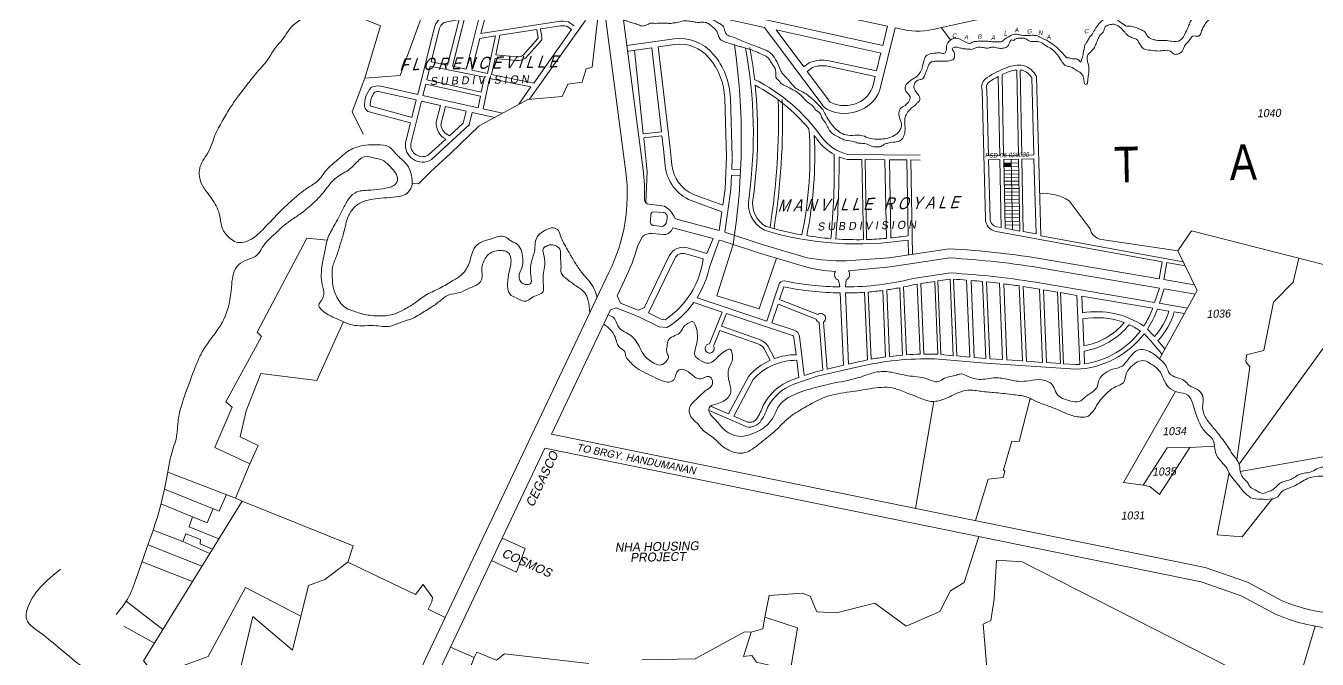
# Model space of a CAD drawing. Header units: metres. Extents: x -460 to 31334, y -1777 to 24987.
# Drawn here: x 71.103 to 73.101, y -758.257 to -757.278 of the extents above; entities that cross this region are included whole.
import ezdxf
from ezdxf.enums import TextEntityAlignment as Align

# ---------------------------------------------------------------- set-up
doc = ezdxf.new("R2010")
doc.units = ezdxf.units.M
doc.header["$MEASUREMENT"] = 0
doc.layers.add('VICINITY_MAP', color=7, linetype='Continuous', lineweight=13)
doc.styles.add('LOT_NO', font='ARIALN.TTF', dxfattribs={"width": 1.5})
doc.styles.add('PX-0', font='leroy')

msp = doc.modelspace()

# ---------------------------------------------------------------- hatches: boundary and pattern name
at = {"layer": 'VICINITY_MAP', "lineweight": 0}
msp.add_hatch(color=250, dxfattribs=at).paths.add_polyline_path([(72.62747, -757.49535), (72.62716, -757.48971), (72.616, -757.49009), (72.61631, -757.49573)])

# ---------------------------------------------------------------- linework, layer by layer
at = {"layer": 'VICINITY_MAP', "color": 250, "lineweight": 0}
for p, q in [((71.81412, -757.26087), (71.80687, -757.28958)), ((72.42861, -757.30834), (72.17304, -757.25221)), ((71.7731, -757.26809), (71.75526, -757.33877)), ((71.78134, -757.26664), (71.76274, -757.34032)), ((71.8048, -757.26251), (71.78404, -757.34475)), ((72.24571, -757.28027), (72.17084, -757.26383)), ((72.51917, -757.28053), (72.5334, -757.29963)), ((71.80495, -757.29719), (71.7925, -757.34651)), ((71.81695, -757.35159), (71.82929, -757.29345)), ((71.82976, -757.32261), (71.83618, -757.29239)), ((72.42608, -757.31988), (72.26362, -757.2842)), ((72.07101, -757.3118), (72.08613, -757.44184)), ((72.08127, -757.31037), (72.09949, -757.467)), ((71.72825, -757.34003), (71.81214, -757.35746)), ((71.72988, -757.33349), (71.75526, -757.33877)), ((71.76274, -757.34032), (71.78404, -757.34475)), ((71.82333, -757.35291), (71.82857, -757.32824)), ((71.7925, -757.34651), (71.81695, -757.35159)), ((71.8074, -757.38029), (71.81214, -757.35746)), ((71.81013, -757.40647), (71.81998, -757.35909)), ((71.81998, -757.35909), (71.88425, -757.37244)), ((71.82333, -757.35291), (71.88849, -757.36645)), ((72.6072, -757.35627), (72.60955, -757.47855)), ((72.61318, -757.35421), (72.61557, -757.47843)), ((72.63584, -757.3462), (72.63837, -757.47799)), ((72.64106, -757.3461), (72.6436, -757.47789)), ((72.66237, -757.47753), (72.65903, -757.35796)), ((72.67314, -757.60275), (72.66625, -757.35604)), ((72.58218, -757.37745), (72.58733, -757.57581)), ((72.58943, -757.37622), (72.59209, -757.47888)), ((71.80232, -757.40474), (71.80608, -757.38663)), ((72.05799, -757.44511), (72.08613, -757.44184)), ((72.05871, -757.45132), (72.08686, -757.44805)), ((72.08686, -757.44805), (72.0892, -757.4682)), ((72.59209, -757.47888), (72.60955, -757.47855)), ((72.61557, -757.47843), (72.63837, -757.47799)), ((72.6436, -757.47789), (72.66242, -757.47753)), ((72.19477, -757.49959), (72.20868, -757.50021)), ((72.39856, -757.60855), (72.3964, -757.4846)), ((72.40352, -757.60846), (72.40137, -757.48465)), ((72.43414, -757.60664), (72.43202, -757.48495)), ((72.44085, -757.60599), (72.43874, -757.48502)), ((72.46762, -757.60249), (72.46558, -757.48528)), ((72.47452, -757.63131), (72.47197, -757.48535)), ((72.59224, -757.4849), (72.60967, -757.48456)), ((72.59224, -757.4849), (72.5946, -757.57583)), ((72.60967, -757.48456), (72.6117, -757.5899)), ((72.61568, -757.48445), (72.63849, -757.48401)), ((72.61568, -757.48445), (72.61774, -757.591)), ((72.61579, -757.4901), (72.6386, -757.48966)), ((72.6159, -757.49575), (72.63871, -757.49531)), ((72.62709, -757.48423), (72.62918, -757.59309)), ((72.63849, -757.48401), (72.64063, -757.59518)), ((72.64372, -757.48391), (72.66254, -757.48355)), ((72.64372, -757.48391), (72.64588, -757.59613)), ((72.66578, -757.59976), (72.66254, -757.48355)), ((72.19432, -757.50877), (72.20827, -757.50939)), ((72.61601, -757.50139), (72.63882, -757.50095)), ((72.61612, -757.50704), (72.63892, -757.5066)), ((72.61623, -757.51269), (72.63903, -757.51225)), ((72.61634, -757.51834), (72.63914, -757.5179)), ((72.61645, -757.52399), (72.63925, -757.52355)), ((72.61656, -757.52963), (72.63936, -757.5292)), ((72.61666, -757.53528), (72.63947, -757.53484)), ((72.61677, -757.54093), (72.63958, -757.54049)), ((72.61688, -757.54658), (72.63969, -757.54614)), ((72.61699, -757.55223), (72.6398, -757.55179)), ((72.6171, -757.55788), (72.6399, -757.55744)), ((72.61721, -757.56352), (72.64001, -757.56308)), ((72.61732, -757.56917), (72.64012, -757.56873)), ((72.61743, -757.57482), (72.64023, -757.57438)), ((72.61753, -757.58047), (72.64034, -757.58003)), ((72.60393, -757.59588), (72.86088, -757.64272)), ((72.60516, -757.58871), (72.6117, -757.5899)), ((72.61764, -757.58612), (72.64045, -757.58568)), ((72.61774, -757.591), (72.64063, -757.59518)), ((72.64588, -757.59613), (72.66578, -757.59976)), ((72.16029, -757.65131), (72.17522, -757.60923)), ((72.46814, -757.63227), (72.46774, -757.60911)), ((72.67314, -757.60275), (72.89328, -757.64288)), ((72.06605, -757.72153), (72.10675, -757.63788)), ((72.12378, -757.63036), (72.15063, -757.63813)), ((72.86088, -757.64272), (72.8564, -757.66913)), ((72.86786, -757.6439), (72.86339, -757.67031)), ((72.86785, -757.64399), (72.89636, -757.64919)), ((72.2677, -757.67853), (72.24905, -757.73444)), ((72.27543, -757.68166), (72.2689, -757.70122)), ((72.00726, -757.71698), (71.91594, -757.90944)), ((72.00726, -757.71698), (72.01588, -757.71413)), ((72.01588, -757.71413), (72.04995, -757.72756)), ((72.16026, -757.76976), (72.1799, -757.7206)), ((72.2666, -757.70812), (72.25694, -757.73707)), ((72.2666, -757.70812), (72.32553, -757.73136)), ((72.2689, -757.70122), (72.32788, -757.72448)), ((72.17923, -757.74246), (72.18702, -757.72297)), ((72.33008, -757.73681), (72.33599, -757.81032)), ((72.33693, -757.73597), (72.34278, -757.80875)), ((72.16687, -757.7734), (72.17665, -757.74891)), ((72.47916, -758.02426), (72.5075, -757.85884)), ((71.37494, -758.11379), (71.29173, -758.08039)), ((71.28238, -758.10684), (71.36045, -758.13721)), ((71.31451, -758.21149), (71.25796, -758.16749)), ((71.30152, -758.23249), (71.25447, -758.20645)), ((71.75974, -758.23864), (71.79656, -758.2547))]:
    msp.add_line(p, q, dxfattribs=at)
for points in [[(71.98267, -756.73338), (71.97039, -756.76383, 0.1783667), (71.95887, -756.96526), (72.01863, -757.20131), (72.05761, -757.50072, -0.038555), (72.06, -757.54631, -0.038555)], [(71.99411, -757.22096), (71.75282, -757.26345, 0.3184326), (71.73437, -757.2821), (71.70892, -757.38401)], [(71.99515, -757.22899), (72.03097, -757.50419, -0.1490778), (72.0049, -757.65929), (71.68097, -758.342), (71.55718, -758.59779)], [(72.44761, -757.28093), (72.46013, -757.2836, 0.1217718), (72.51285, -757.28192), (72.76449, -757.22649)], [(71.7731, -757.26809), (71.75423, -757.27142, 0.3239756), (71.74231, -757.28371), (71.72988, -757.33349)], [(71.80687, -757.28958), (71.9263, -757.27119, -0.0874634), (71.94238, -757.27154), (71.95123, -757.2778)], [(71.8991, -757.2827), (71.9274, -757.27834, -0.0779501), (71.93952, -757.27837), (71.94705, -757.2837)], [(72.44761, -757.28093), (72.42531, -757.37278, -0.22389), (72.39482, -757.40786, -0.216462), (72.34299, -757.4073, -0.1517791), (72.33419, -757.39875), (72.24571, -757.28027)], [(71.82857, -757.32824), (71.86156, -757.33144, 0.1742607), (71.87589, -757.32781), (71.89882, -757.30191, 0.2727958), (71.90116, -757.29595), (71.8991, -757.2827)], [(71.82976, -757.32261), (71.86211, -757.32575, 0.1635372), (71.87212, -757.32343), (71.89507, -757.29751, 0.3943474), (71.89551, -757.29685), (71.89344, -757.28357)], [(72.03256, -757.30829), (72.10558, -757.29816, -0.2572098), (72.16634, -757.32142, -0.1680169), (72.1927, -757.38964), (72.19571, -757.48051)], [(72.08127, -757.31037), (72.10678, -757.30683, -0.2572098), (72.15965, -757.32708, -0.167989), (72.18394, -757.38994), (72.18696, -757.48081)], [(72.46774, -757.60911, -0.1118852), (72.24534, -757.59408, -0.3368372), (72.22164, -757.54302, 0.0790087), (72.21642, -757.31235)], [(72.23018, -757.36063, 0.0168664), (72.22288, -757.31117)], [(72.41908, -757.34762), (72.34557, -757.33197, 0.1495332), (72.31544, -757.33461), (72.30634, -757.34141)], [(72.41703, -757.35604), (72.34377, -757.34045, 0.1431792), (72.31969, -757.34225), (72.31152, -757.34835)], [(72.48663, -757.47777), (72.37418, -757.47666, -0.1702832), (72.33426, -757.45056, 0.1236533), (72.23018, -757.36063, 108.222003)], [(72.41703, -757.35604), (72.41371, -757.36972, -0.2226371), (72.38998, -757.39689, -0.215305), (72.34827, -757.39653, -0.166924), (72.34443, -757.39241), (72.31152, -757.34835)], [(71.70892, -757.38401), (71.65209, -757.3714, 0.1723173), (71.63705, -757.37326, 0.2009322), (71.62672, -757.40308, 0.1100517), (71.63159, -757.41012), (71.69791, -757.42808)], [(71.7068, -757.3925), (71.65019, -757.37994, 0.1431789), (71.64242, -757.38046, 0.1739582), (71.6354, -757.40097, 0.0371122), (71.63628, -757.40232), (71.7002, -757.41964)], [(72.30353, -757.60111, -0.02875), (72.24786, -757.58799, -0.334256), (72.2281, -757.54418, 0.0590238), (72.23116, -757.36982)], [(72.3144, -757.43728, 0.0984794), (72.23116, -757.36982)], [(71.78863, -757.43113), (71.73012, -757.48482, -0.6334116), (71.69031, -757.45853, -0.6091871)], [(71.75233, -757.45311), (71.72516, -757.47804, -0.5948268), (71.69816, -757.46049)], [(72.35337, -757.47681, -0.1056722), (72.32803, -757.45513, 0.008525), (72.32253, -757.44755)], [(72.0892, -757.4682), (72.09189, -757.49418, 0.2735996), (72.13186, -757.54814), (72.17955, -757.56558)], [(72.0995, -757.46713), (72.1022, -757.49311, 0.2724347), (72.13566, -757.5385), (72.18102, -757.55509)], [(72.3964, -757.4846), (72.37323, -757.48437, -0.0408156), (72.36085, -757.48038)], [(72.85658, -757.79271), (72.91501, -757.68731), (72.88506, -757.62608), (72.76704, -757.60834, -0.3109339), (72.74948, -757.59191), (72.71723, -757.54838, 0.1480176), (72.6713, -757.53693, 6.072496)], [(72.10762, -757.57653), (72.10512, -757.57172, 0.1456408), (72.09061, -757.55667), (72.06713, -757.55391, -0.3649982), (72.06, -757.54631, -0.9516279)], [(72.07412, -757.56541), (72.08901, -757.56647, -0.4430094), (72.09485, -757.57391), (72.09445, -757.57919, -0.2887553), (72.08766, -757.58832), (72.07412, -757.58689, -0.4708403), (72.06895, -757.5791), (72.06978, -757.56966, -0.3693857), (72.07412, -757.56541, -0.5660337)], [(72.10397, -757.5902), (72.10153, -757.59423, -0.2736383), (72.08939, -757.60077), (72.07159, -757.59918, 0.1995155), (72.05682, -757.60384), (72.04947, -757.61762)], [(72.8564, -757.66913), (72.68029, -757.63927, 0.0284481), (72.53147, -757.62267), (72.4385, -757.63676), (72.37188, -757.64156, -0.0483001), (72.31133, -757.63648), (72.24216, -757.6162), (72.18396, -757.59692)], [(72.01744, -757.69552), (72.02279, -757.70669), (72.05004, -757.71743), (72.05921, -757.714), (72.09825, -757.63374, -0.3659971), (72.12643, -757.62129), (72.15623, -757.62992), (72.16608, -757.60679)], [(72.04947, -757.61762, -0.0483328), (72.02906, -757.67103), (72.01744, -757.69552)], [(72.35548, -757.65758, -0.0690103), (72.3073, -757.65004), (72.23795, -757.62971), (72.1799, -757.61048), (72.17522, -757.60923)], [(72.34835, -757.60691, -0.0189493), (72.31092, -757.60235)], [(72.39856, -757.60855, -0.0215095), (72.35577, -757.60747)], [(72.43414, -757.60664, -0.0154099), (72.40352, -757.60843, -0.0154099)], [(72.46753, -757.6025, -0.0135184), (72.44085, -757.60599, -0.0135184)], [(72.06605, -757.72153), (72.08586, -757.73175), (72.09179, -757.73241, 0.2207552), (72.15063, -757.63813)], [(72.8566, -757.68351), (72.67793, -757.65322, 0.0281699), (72.53215, -757.63688), (72.44021, -757.65081), (72.37548, -757.6568)], [(72.14123, -757.69846, 0.0892002), (72.16029, -757.65131)], [(72.36235, -757.68169), (72.36002, -757.67118, -0.4765207), (72.35548, -757.65758)], [(72.37068, -757.68172), (72.37067, -757.68132), (72.37208, -757.67065, 0.4725928), (72.37548, -757.6568)], [(72.84928, -757.70571), (72.67406, -757.676, 0.0277057), (72.53324, -757.66009), (72.47549, -757.66884)], [(72.55831, -757.67111, 0.0039741), (72.53817, -757.66971)], [(72.5831, -757.67328, 0.0035435), (72.56517, -757.67167)], [(72.60906, -757.67607, 0.0039159), (72.58928, -757.6739)], [(72.63985, -757.68009, 0.004793), (72.61571, -757.67688)], [(72.67087, -757.68491, 0.004951), (72.64602, -757.68099)], [(72.04995, -757.72756), (72.08242, -757.74315), (72.09458, -757.74448, 0.0995375), (72.13614, -757.706, 0.0995375)], [(72.83251, -757.74225, 0.0584832), (72.84632, -757.71466)], [(72.83815, -757.74689, 0.0600725), (72.85319, -757.71704), (72.85357, -757.71589)], [(72.18702, -757.72297), (72.28878, -757.75693, -0.2767042), (72.29114, -757.75968), (72.29445, -757.78653)], [(72.25694, -757.73707), (72.29156, -757.74862, -0.2825455), (72.29982, -757.75847), (72.30718, -757.81829)], [(72.73966, -757.7728, 0.1771924), (72.80206, -757.73695, 0.1771924)], [(72.73999, -757.78083, 0.1852875), (72.80975, -757.74015, 0.1852875)], [(72.17665, -757.74891), (72.23528, -757.76972, -0.159462), (72.24527, -757.77743), (72.25445, -757.7951)], [(72.17923, -757.74246), (72.23761, -757.76318, -0.1636145), (72.25126, -757.7739), (72.26091, -757.79248)], [(72.5093, -757.79285), (72.58755, -757.79963), (72.72725, -757.80912, 0.224147), (72.833, -757.75413, 0.224147)], [(72.74083, -757.80059, 0.1963449), (72.82711, -757.74987, 0.1963449)], [(72.15969, -757.873), (72.21444, -757.89673, 0.3400546), (72.23877, -757.89061, 0.0728499), (72.25044, -757.86807, -0.1853868), (72.2908, -757.83218), (72.32681, -757.81992), (72.39029, -757.80522, -0.0620283), (72.5093, -757.79285)], [(72.18992, -757.87817), (72.22071, -757.82009, -0.1083941), (72.25445, -757.7951, -0.1083941)], [(72.19786, -757.88161), (72.22786, -757.82503, -0.2166612), (72.29551, -757.79517, -0.2135664)], [(72.26091, -757.79248, -0.0875832), (72.29445, -757.78653)], [(72.3757, -757.80112), (72.38865, -757.79813, -0.0083472), (72.40469, -757.79469, -0.0083472)], [(72.41038, -757.79361, -0.011656), (72.433, -757.78998, -0.011656)], [(72.4392, -757.78918, -0.0102896), (72.45932, -757.78711, -0.0102896)], [(72.46527, -757.78666, -0.0107154), (72.4863, -757.78564, -0.0107154)], [(72.49228, -757.78552, -0.0087367), (72.50945, -757.78557)], [(72.70813, -757.80054), (72.72735, -757.80185, 0.0112806), (72.73331, -757.80146)], [(72.19786, -757.88161), (72.21733, -757.89005, 0.3368794), (72.23296, -757.88621, 0.0738681), (72.24372, -757.86522, -0.1874943), (72.28834, -757.82532), (72.29879, -757.82176)], [(73.6671, -758.2563), (73.32892, -758.18667, 0.0919044), (73.18362, -758.1838, -0.1436383), (73.04635, -758.167), (72.99268, -758.13825), (72.92729, -758.11562), (71.91594, -757.90944)], [(73.12386, -758.20955, -0.0845167), (73.03624, -758.1879), (72.98336, -758.15957), (72.92115, -758.13804), (71.9057, -757.93102)]]:
    msp.add_lwpolyline(points, format="xyb", dxfattribs=at)
for points in [[(71.62715, -757.35895), (71.68196, -757.35473), (71.72261, -757.24315), (71.74674, -757.24685), (71.75053, -757.24058), (71.75616, -757.24273), (71.75905, -757.23603), (71.8494, -757.22965), (71.98915, -757.19427)], [(71.99316, -757.21366), (71.9787, -757.34202), (71.96985, -757.34428), (71.96347, -757.36479), (71.94104, -757.36785), (71.93254, -757.38735), (71.8793, -757.39155), (71.8043, -757.43275)], [(71.54067, -757.23228), (71.65156, -757.27802), (71.62715, -757.35895), (71.60768, -757.41109), (71.62457, -757.44523)], [(71.88209, -757.39133), (71.96785, -757.27013), (71.97186, -757.26117), (71.97329, -757.23284)], [(72.21459, -757.23116), (72.43588, -757.27842)], [(72.43596, -757.2781), (72.42861, -757.30834)], [(71.80495, -757.29719), (71.82929, -757.29345)], [(71.83618, -757.29239), (71.89344, -757.28357)], [(71.88849, -757.36645), (71.94705, -757.2837)], [(72.30634, -757.34141), (72.26362, -757.2842)], [(72.03371, -757.31714), (72.03497, -757.31679), (72.07101, -757.3118)], [(72.04433, -757.3155), (72.05799, -757.44511)], [(72.42583, -757.31982), (72.41908, -757.34762)], [(71.72825, -757.34003), (71.72287, -757.36154)], [(71.72131, -757.36782), (71.71682, -757.38576)], [(71.80608, -757.38663), (71.72131, -757.36782)], [(71.8074, -757.38029), (71.72287, -757.36154)], [(71.86528, -757.39924), (71.88425, -757.37244)], [(71.7147, -757.39426), (71.69816, -757.46049)], [(71.7068, -757.3925), (71.70003, -757.41959)], [(71.74423, -757.40081), (71.7147, -757.39426)], [(71.80232, -757.40474), (71.71682, -757.38576)], [(71.74423, -757.40081), (71.7377, -757.42694)], [(71.75193, -757.40252), (71.74499, -757.43027)], [(71.78412, -757.40966), (71.75193, -757.40252)], [(71.78412, -757.40966), (71.7795, -757.42818)], [(71.79347, -757.41173), (71.78863, -757.43113)], [(71.82843, -757.41949), (71.79347, -757.41173)], [(71.84005, -757.41311), (71.81013, -757.40647)], [(71.69791, -757.42808), (71.69031, -757.45853)], [(71.8043, -757.43275), (71.76021, -757.47493), (71.7285, -757.50378), (71.71031, -757.52229), (71.70043, -757.5215)], [(71.7795, -757.42818), (71.7582, -757.44773)], [(72.05864, -757.45133), (72.06408, -757.50298), (72.06218, -757.55141)], [(72.18696, -757.48081), (72.18452, -757.53018), (72.18102, -757.55509)], [(72.19568, -757.48124), (72.19477, -757.49959)], [(72.43202, -757.48495), (72.40137, -757.48465)], [(72.46558, -757.48528), (72.43874, -757.48502)], [(72.48656, -757.48549), (72.47197, -757.48535)], [(72.19432, -757.50877), (72.19322, -757.53101), (72.18396, -757.59692)], [(72.17546, -757.59465), (72.10762, -757.57653)], [(72.17955, -757.56558), (72.17546, -757.59465)], [(72.16608, -757.60679), (72.10397, -757.5902)], [(72.88506, -757.62608), (72.90644, -757.5949), (73.1368, -757.65392), (73.57567, -757.78343), (73.59825, -757.80927), (73.85813, -757.86461), (73.9404, -757.86128), (74.00076, -757.86601), (74.1279, -757.81428), (74.33898, -757.84315)], [(71.56891, -757.60959), (71.53744, -757.60647), (71.46045, -757.75146), (71.46707, -757.75852), (71.41182, -757.85947), (71.42169, -757.86754), (71.39524, -757.93027), (71.44897, -757.9553), (71.42726, -758.00841)], [(72.19691, -757.61612), (72.17187, -757.69538), (72.23726, -757.7155), (72.26397, -757.63734)], [(73.0722, -757.63737), (73.06385, -757.67446), (73.03298, -757.70517), (73.01804, -757.78002), (72.99148, -757.7867), (72.99033, -757.79767), (72.99664, -757.80507), (72.97637, -757.94927)], [(72.48175, -757.67732), (72.4777, -757.67793)], [(72.4863, -757.78564), (72.48175, -757.67732)], [(72.5089, -757.6732), (72.48769, -757.67642)], [(72.49228, -757.78552), (72.48769, -757.67642)], [(72.51364, -757.78593), (72.5089, -757.6732)], [(72.53267, -757.6696), (72.51386, -757.67245)], [(72.51865, -757.78636), (72.51386, -757.67245)], [(72.53765, -757.78801), (72.53267, -757.6696)], [(72.54316, -757.78849), (72.53817, -757.66971)], [(72.56332, -757.79023), (72.55831, -757.67111)], [(72.57018, -757.79083), (72.56517, -757.67167)], [(72.58811, -757.79238), (72.5831, -757.67328)], [(72.59428, -757.7928), (72.58928, -757.6739)], [(72.61403, -757.79414), (72.60906, -757.67607)], [(72.62066, -757.79459), (72.61571, -757.67688)], [(72.64473, -757.79623), (72.63985, -757.68009)], [(72.91061, -757.67832), (72.86339, -757.67031)], [(72.14123, -757.69846), (72.24905, -757.73444)], [(72.36787, -757.80294), (72.36278, -757.69105)], [(72.37571, -757.80131), (72.37108, -757.69107)], [(72.40469, -757.79469), (72.40028, -757.68966)], [(72.41038, -757.79361), (72.406, -757.68954)], [(72.433, -757.78998), (72.42867, -757.68711)], [(72.4392, -757.78918), (72.43487, -757.68625)], [(72.45932, -757.78711), (72.45493, -757.68288)], [(72.46527, -757.78666), (72.46085, -757.68171)], [(72.65088, -757.79665), (72.64602, -757.68099)], [(72.67564, -757.79833), (72.67087, -757.68491)], [(72.68204, -757.79876), (72.6773, -757.686)], [(72.6987, -757.68963), (72.6773, -757.686)], [(72.70335, -757.80021), (72.6987, -757.68963)], [(72.70813, -757.80054), (72.7035, -757.69045)], [(72.72883, -757.69474), (72.7035, -757.69045)], [(72.73331, -757.80146), (72.72883, -757.69474)], [(72.73751, -757.72181), (72.73643, -757.69603)], [(72.84632, -757.71466), (72.73643, -757.69603)], [(72.84928, -757.70571), (72.8566, -757.68351)], [(72.85652, -757.70694), (72.86384, -757.68474)], [(72.91192, -757.69289), (72.86384, -757.68474)], [(72.13614, -757.706), (72.1799, -757.7206)], [(72.87146, -757.71892), (72.85357, -757.71589)], [(72.90004, -757.71431), (72.85642, -757.70692)], [(72.89525, -757.72296), (72.87967, -757.72031)], [(72.9798, -757.95588), (73.12569, -757.7553), (73.17167, -757.76122), (73.20001, -757.77502), (73.21903, -757.7678), (73.25529, -757.76708), (73.25907, -757.75059), (73.28984, -757.74929), (73.29885, -757.70174)], [(71.44897, -757.9553), (71.46198, -757.9267), (71.43415, -757.91329), (71.44376, -757.87357), (71.46599, -757.81561), (71.55292, -757.82646), (71.59393, -757.73538)], [(72.73966, -757.7728), (72.73791, -757.73121)], [(72.29551, -757.79517), (72.29879, -757.82176)], [(72.50945, -757.78557), (72.51364, -757.78593)], [(72.51865, -757.78636), (72.53765, -757.78801)], [(72.54316, -757.78849), (72.56332, -757.79023)], [(72.57018, -757.79083), (72.58811, -757.79238)], [(72.59428, -757.7928), (72.61403, -757.79414)], [(72.62066, -757.79459), (72.64473, -757.79623)], [(72.65088, -757.79665), (72.67564, -757.79833)], [(72.68204, -757.79876), (72.70335, -757.80021)], [(72.74083, -757.80059), (72.73999, -757.78083)], [(72.30726, -757.81888), (72.32481, -757.81291), (72.33599, -757.81032)], [(72.34278, -757.80875), (72.36787, -757.80294)], [(73.31867, -757.8567), (73.31893, -757.83356), (73.18714, -757.82561), (73.151, -757.93738), (72.98183, -757.96708)], [(72.65672, -757.85404), (72.63941, -757.92078), (72.62832, -757.92042), (72.6152, -757.9644), (72.61758, -757.96669), (72.61486, -757.97665), (72.59157, -757.97886), (72.57205, -758.0432)], [(72.88144, -757.84337), (72.80122, -757.98424), (72.83172, -757.98831), (72.84159, -757.99045), (72.85681, -758.00277), (72.90356, -757.92982)], [(72.16216, -757.86614), (72.18992, -757.87817)], [(71.9057, -757.93102), (71.74477, -758.2702)], [(72.94184, -757.92777), (72.90356, -757.92982), (72.86847, -757.93052), (72.83172, -757.98831)], [(71.32218, -757.96835), (71.42726, -758.00841), (71.43723, -758.01307), (71.60918, -758.08215), (71.60093, -758.10732), (71.70535, -758.15733), (71.71756, -758.14209), (71.73171, -758.16181), (71.73102, -758.16891), (71.72499, -758.18028), (71.75169, -758.19295)], [(72.96434, -757.96884), (72.94603, -758.06505), (72.98493, -758.06802), (73.03103, -758.00962)], [(71.41302, -758.00298), (71.40163, -758.02835), (71.31709, -757.99453)], [(71.60093, -758.10732), (71.5653, -758.13444), (71.54004, -758.14369), (71.51532, -758.24369), (71.454, -758.19137), (71.43151, -758.28491), (71.37281, -758.36456), (71.28461, -758.25984), (71.43723, -758.01307)], [(71.39239, -758.02465), (71.38304, -758.04661), (71.31172, -758.01737)], [(71.36069, -758.03745), (71.35508, -758.05279), (71.40135, -758.07108)], [(71.38722, -758.09392), (71.3457, -758.07543), (71.29951, -758.05808)], [(71.39146, -758.08707), (71.3721, -758.07911), (71.37267, -758.07243), (71.35038, -758.06375), (71.3457, -758.07543)], [(71.83961, -758.07032), (71.87519, -758.0861), (71.86157, -758.12299), (71.82325, -758.1048)], [(72.05552, -758.25858), (72.13832, -758.25669), (72.21466, -758.21542), (72.22484, -758.21582), (72.24298, -758.21038), (72.24621, -758.19268), (72.25302, -758.15907), (72.30409, -758.15536), (72.31614, -758.15991), (72.3265, -758.18421), (72.3569, -758.18599), (72.41642, -758.17075), (72.46468, -758.20625), (72.51677, -758.18396), (72.53347, -758.15165), (72.55445, -758.13898), (72.57712, -758.0679)], [(73.07304, -758.28966), (72.9636, -758.26941), (72.64447, -758.10673), (72.60434, -758.10433), (72.60072, -758.16448), (72.59577, -758.19743), (72.58386, -758.20327), (72.59014, -758.27685), (72.59651, -758.31518), (72.60541, -758.31901), (72.60202, -758.38897)], [(71.52831, -758.19115), (71.44243, -758.14634), (71.38495, -758.25349), (71.33533, -758.27112), (71.29207, -758.26869)], [(72.22484, -758.21582), (72.21294, -758.25352), (72.22573, -758.25152), (72.23333, -758.26205), (72.28567, -758.2746), (72.29641, -758.20874), (72.24621, -758.19268)], [(73.09759, -758.20631), (73.07304, -758.28966), (73.06667, -758.3909)], [(71.78442, -758.28572), (71.79656, -758.2547), (71.8005, -758.24666), (71.83069, -758.25884), (71.84329, -758.24918), (71.97393, -758.26417)]]:
    msp.add_lwpolyline(points, dxfattribs=at)
msp.add_lwpolyline([(72.6725, -757.68519), (72.6725, -757.68519)], close=True, dxfattribs=at)
for centre, radius, start, end in [((71.18228, -757.45447), 1.02742, 350.9482, 8.23988), ((72.63929, -757.39203), 0.05323, 82.56827, 110.32272), ((72.63699, -757.37061), 0.03269, 26.46612, 73.67647), ((72.59864, -757.37277), 0.01711, 119.28872, 195.87741), ((72.6779, -757.49033), 0.15883, 111.06704, 123.48471), ((72.6779, -757.49033), 0.15156, 117.80695, 123.59818), ((72.6779, -757.49033), 0.15156, 111.08535, 115.28682), ((72.63929, -757.39203), 0.04596, 94.31193, 110.26529), ((72.63929, -757.39203), 0.04596, 83.29241, 87.79116), ((72.63699, -757.37061), 0.02541, 29.86656, 72.43368), ((72.59864, -757.37277), 0.00983, 117.93137, 200.50554), ((71.20866, -757.42373), 1.05853, 350.97398, 1.70801), ((71.20866, -757.42373), 1.06488, 350.97398, 1.70801), ((71.76501, -757.42885), 0.02738, 176.00106, 242.40982), ((71.76501, -757.42885), 0.02007, 184.06781, 250.16306), ((71.70992, -757.47944), 0.60594, 348.41705, 3.9897), ((71.70992, -757.47944), 0.61343, 348.44201, 2.9799), ((71.14762, -757.49549), 1.20589, 354.6989, 0.88787), ((71.14762, -757.49549), 1.21333, 354.6989, 0.71375), ((72.60714, -757.57632), 0.01982, 178.51501, 260.66869), ((72.60714, -757.57632), 0.01255, 177.75195, 260.92402), ((72.11971, -757.64418), 0.01441, 73.58701, 154.05599), ((72.2761, -757.68102), 0.00876, 89.1251, 163.45462), ((72.36826, -757.22917), 0.45256, 258.26654, 269.25204), ((72.36826, -757.22917), 0.45256, 270.30669, 283.70573), ((72.36826, -757.22917), 0.46191, 281.5636, 283.70573), ((72.36826, -757.22917), 0.46191, 258.40651, 269.32007), ((72.36826, -757.22917), 0.46191, 270.34926, 273.97629), ((72.36826, -757.22917), 0.46191, 274.68683, 277.51497), ((72.36826, -757.22917), 0.46191, 278.29136, 280.81498), ((72.7596, -757.85008), 0.13016, 55.93663, 99.77), ((72.77187, -757.6885), 0.10413, 317.73721, 343.01191), ((72.77187, -757.6885), 0.1124, 317.25462, 343.55622), ((72.33272, -757.72998), 0.00733, 190.85175, 248.81138), ((72.33272, -757.72998), 0.00733, 305.06377, 131.3762), ((72.7596, -757.85008), 0.12083, 69.42948, 100.34204), ((72.7596, -757.85008), 0.12083, 56.03307, 65.47965), ((72.52913, -758.04402), 0.41997, 37.93203, 43.65165), ((72.52913, -758.04402), 0.42869, 41.75565, 43.87634), ((72.16065, -757.77687), 0.00712, 93.19709, 29.15374), ((72.52913, -758.04402), 0.42869, 38.42748, 40.64427)]:
    msp.add_arc(centre, radius, start, end, dxfattribs=at)
for points in [[(71.88652, -756.12439), (71.87858, -756.11493), (71.86936, -756.10552), (71.85679, -756.09843), (71.84712, -756.09523), (71.83917, -756.09313), (71.82664, -756.0883), (71.81472, -756.08572), (71.80566, -756.08477), (71.7943, -756.08161), (71.78625, -756.07443), (71.77012, -756.05894), (71.76138, -756.04557), (71.76565, -756.03306), (71.76606, -756.02515), (71.76593, -756.01894), (71.76242, -756.0128), (71.76231, -756.00716), (71.7527, -756.00679), (71.74646, -756.00578), (71.73965, -756.00422), (71.7311, -756.00044), (71.71863, -755.99843), (71.70677, -755.99867), (71.7023, -756.00102), (71.68934, -756.00297), (71.68091, -756.00483), (71.67193, -756.00783), (71.66357, -756.01364), (71.65705, -756.02676), (71.65673, -756.03919), (71.65991, -756.05662), (71.66351, -756.06728), (71.66651, -756.07625), (71.66858, -756.09484), (71.66998, -756.10836), (71.67142, -756.12414), (71.67512, -756.13987), (71.67647, -756.15057), (71.67673, -756.16355), (71.67762, -756.17991), (71.67799, -756.19853), (71.68216, -756.20917), (71.69186, -756.21406), (71.70154, -756.21782), (71.71187, -756.22608), (71.7202, -756.25644), (71.71846, -756.28864), (71.71655, -756.3125), (71.71331, -756.32924), (71.71112, -756.33882), (71.71016, -756.35075), (71.71786, -756.37799), (71.72517, -756.38618), (71.73838, -756.39069), (71.7538, -756.38681), (71.76204, -756.38188), (71.77641, -756.38516), (71.78483, -756.38857), (71.80089, -756.41684), (71.80742, -756.4453), (71.80646, -756.45723), (71.81158, -756.47499), (71.81664, -756.48919), (71.81945, -756.51057), (71.82342, -756.53075), (71.82028, -756.55225), (71.81703, -756.56899), (71.81129, -756.57983), (71.8105, -756.60009), (71.80792, -756.66279), (71.79995, -756.68201), (71.78151, -756.71335), (71.77459, -756.7254), (71.76172, -756.73757), (71.75112, -756.74373), (71.73498, -756.77145), (71.73045, -756.78346), (71.72371, -756.80384), (71.7196, -756.83728), (71.71183, -756.86602), (71.70373, -756.87809), (71.69438, -756.88781), (71.68385, -756.89755), (71.67332, -756.90729), (71.66523, -756.92055), (71.66185, -756.93015), (71.6573, -756.94096), (71.65291, -756.96011), (71.64593, -756.96859), (71.64004, -756.97228), (71.6246, -756.97497), (71.6225, -756.98931), (71.61578, -757.01088), (71.60799, -757.04406), (71.59655, -757.06811), (71.58961, -757.07897), (71.58511, -757.09216), (71.57946, -757.10776), (71.57374, -757.11979), (71.56461, -757.14022), (71.56017, -757.15698), (71.55352, -757.18213), (71.55016, -757.19292), (71.54687, -757.20728), (71.54024, -757.23362), (71.53464, -757.2516), (71.5313, -757.26358), (71.51607, -757.27698), (71.49982, -757.29875), (71.48933, -757.31087), (71.47777, -757.32897), (71.46264, -757.34714), (71.44402, -757.37014), (71.43008, -757.38829), (71.41849, -757.4052), (71.39547, -757.44616)], [(72.67259, -757.29603), (72.68488, -757.30184), (72.69489, -757.30869), (72.70016, -757.31328), (72.70352, -757.31698), (72.70784, -757.32112), (72.71121, -757.32528), (72.7136, -757.32711), (72.7169, -757.32752), (72.72116, -757.32884), (72.7268, -757.3287), (72.73298, -757.3319), (72.73491, -757.33421), (72.73624, -757.33042), (72.73757, -757.32617), (72.73928, -757.31767), (72.74057, -757.31154), (72.74187, -757.30634), (72.74462, -757.30253), (72.7478, -757.29683), (72.75147, -757.29205), (72.75648, -757.28397), (72.75875, -757.28016), (72.76499, -757.27252), (72.77373, -757.26623), (72.78006, -757.26376), (72.78572, -757.26362), (72.79143, -757.26823), (72.7943, -757.27052), (72.7967, -757.27283), (72.80194, -757.27601), (72.80432, -757.27784), (72.80668, -757.27827), (72.80809, -757.27824), (72.81647, -757.2793), (72.82321, -757.2817), (72.8289, -757.28393), (72.8351, -757.28851), (72.83803, -757.29362), (72.84185, -757.29683), (72.84565, -757.29864), (72.85132, -757.29993), (72.86168, -757.30067), (72.86638, -757.30057), (72.87534, -757.3018), (72.88895, -757.30012), (72.89717, -757.28821), (72.90169, -757.27872), (72.90437, -757.27162), (72.90619, -757.26876), (72.91132, -757.26631), (72.91641, -757.26245), (72.92146, -757.25624), (72.92283, -757.25433), (72.92705, -757.25331), (72.93123, -757.25088), (72.93544, -757.24985), (72.9401, -757.24741), (72.94445, -757.24153), (72.95187, -757.23622), (72.96075, -757.23369), (72.97059, -757.23161), (72.97569, -757.22822), (72.98082, -757.22577), (72.99443, -757.22456), (73.00101, -757.22443), (73.00571, -757.22433), (73.01372, -757.22511), (73.02219, -757.22542), (73.02737, -757.22531), (73.03302, -757.22567), (73.03993, -757.22765), (73.04905, -757.2277), (73.05519, -757.22946), (73.06133, -757.23074), (73.06703, -757.23345), (73.06896, -757.23576), (73.07182, -757.23758), (73.07896, -757.24214), (73.08319, -757.24206), (73.09355, -757.24279), (73.09692, -757.24648), (73.09932, -757.24925), (73.10594, -757.251), (73.10973, -757.25234), (73.11491, -757.2527), (73.11966, -757.25496), (73.1304, -757.25098), (73.13511, -757.25136), (73.13798, -757.25412), (73.13848, -757.25552), (73.1418, -757.25687), (73.15071, -757.25528), (73.15629, -757.25235), (73.16229, -757.24659), (73.16553, -757.24418), (73.17637, -757.24537), (73.1802, -757.24858), (73.18443, -757.2485), (73.19324, -757.24221), (73.19787, -757.23836), (73.20155, -757.23453), (73.20472, -757.22836), (73.20884, -757.22263), (73.21304, -757.22114), (73.21768, -757.21776), (73.22377, -757.2167), (73.22849, -757.21754), (73.23224, -757.217), (73.23597, -757.21552), (73.24631, -757.21473), (73.25625, -757.2184), (73.2652, -757.21916), (73.27271, -757.21807), (73.27927, -757.217), (73.28348, -757.21598), (73.28816, -757.21494), (73.29803, -757.21475), (73.30462, -757.21462), (73.31076, -757.2159), (73.31784, -757.21764), (73.32586, -757.21889), (73.33152, -757.21972), (73.33716, -757.21961), (73.37202, -757.22973), (73.39703, -757.23393), (73.40884, -757.23651), (73.42304, -757.24093), (73.43157, -757.24452), (73.4401, -757.24764), (73.45193, -757.25116), (73.4676, -757.25884), (73.47426, -757.26246), (73.48327, -757.26651), (73.48946, -757.27015), (73.49897, -757.2756), (73.50097, -757.28167), (73.50393, -757.28866), (73.50591, -757.29332), (73.50691, -757.29659), (73.50988, -757.30358), (73.51519, -757.31052), (73.51676, -757.31848), (73.51551, -757.32649), (73.51794, -757.33067), (73.51989, -757.33392), (73.51928, -757.34305), (73.52179, -757.35052), (73.52475, -757.35751), (73.52907, -757.36212), (73.53289, -757.36486), (73.53954, -757.36849), (73.55661, -757.37495)], [(73.53216, -757.37557), (73.52263, -757.3693), (73.51688, -757.36377), (73.51206, -757.35823), (73.51189, -757.34931), (73.51126, -757.34133), (73.50833, -757.33622), (73.5057, -757.32217), (73.50082, -757.31334), (73.49735, -757.30448), (73.49444, -757.29984), (73.49292, -757.29423), (73.4909, -757.28722), (73.48609, -757.28215), (73.48036, -757.27757), (73.46947, -757.27402), (73.46192, -757.27276), (73.45431, -757.26869), (73.44156, -757.26565), (73.42964, -757.25743), (73.41923, -757.25435), (73.41119, -757.25216), (73.40505, -757.25087), (73.39699, -757.24774), (73.39038, -757.24646), (73.38661, -757.24607), (73.38185, -757.24287), (73.37948, -757.24198), (73.37522, -757.24066), (73.36482, -757.23804), (73.3425, -757.23502), (73.33019, -757.23103), (73.32167, -757.22791), (73.31269, -757.22574), (73.30047, -757.22645), (73.29483, -757.22657), (73.28778, -757.22671), (73.28167, -757.22683), (73.27557, -757.22742), (73.27088, -757.22798), (73.2662, -757.22902), (73.25914, -757.22916), (73.24409, -757.22899), (73.23892, -757.22909), (73.22391, -757.2308), (73.21742, -757.23563), (73.21511, -757.23756), (73.21236, -757.24137), (73.20967, -757.248), (73.20975, -757.25223), (73.20886, -757.2546), (73.20376, -757.25799), (73.18854, -757.2658), (73.17815, -757.26366), (73.16677, -757.25919), (73.16497, -757.26298), (73.16407, -757.26535), (73.16132, -757.2687), (73.14675, -757.26899), (73.13827, -757.26868), (73.13267, -757.27068), (73.12989, -757.27261), (73.12426, -757.27319), (73.11856, -757.27049), (73.11142, -757.2664), (73.10478, -757.26324), (73.09768, -757.26104), (73.08775, -757.25841), (73.08066, -757.25668), (73.07402, -757.25399), (73.06643, -757.25038), (73.05462, -757.2478), (73.04945, -757.2479), (73.04331, -757.24661), (73.03516, -757.24428), (73.02814, -757.24081), (73.02106, -757.23954), (73.01401, -757.23968), (73.00038, -757.23995), (72.9919, -757.23918), (72.98721, -757.23974), (72.98209, -757.24266), (72.97607, -757.24701), (72.96015, -757.25062), (72.94386, -757.2594), (72.936, -757.26567), (72.93, -757.27143), (72.92589, -757.27762), (72.92227, -757.28474), (72.91774, -757.29376), (72.90787, -757.29396), (72.90374, -757.29921), (72.89548, -757.30924), (72.89188, -757.3173), (72.88584, -757.32118), (72.88021, -757.32176), (72.87353, -757.3172), (72.85542, -757.31677), (72.84317, -757.3156), (72.83231, -757.31347), (72.8275, -757.30793), (72.82409, -757.30235), (72.82168, -757.29911), (72.81835, -757.2973), (72.81172, -757.29508), (72.80839, -757.29327), (72.80552, -757.29051), (72.80263, -757.28728), (72.79831, -757.28266), (72.78602, -757.27539), (72.77843, -757.27648), (72.77285, -757.27941), (72.76971, -757.28746), (72.7651, -757.29178), (72.76327, -757.29464), (72.76103, -757.29985), (72.75789, -757.30743), (72.75517, -757.31266), (72.74872, -757.31937), (72.74641, -757.32176), (72.74521, -757.33212), (72.74674, -757.3382), (72.74744, -757.34947), (72.74661, -757.35512), (72.7454, -757.36501), (72.7445, -757.36738), (72.74217, -757.36837), (72.74021, -757.36418), (72.73864, -757.35622), (72.73524, -757.35112), (72.72724, -757.34613), (72.72, -757.34155), (72.71433, -757.34026), (72.70911, -757.33754), (72.70378, -757.32966), (72.69701, -757.3204), (72.6903, -757.31395), (72.68126, -757.30896), (72.67554, -757.30485), (72.66796, -757.30218), (72.66514, -757.30223), (72.66091, -757.30232), (72.65761, -757.30191), (72.65429, -757.30057), (72.64811, -757.2974), (72.64669, -757.29696), (72.64199, -757.29706), (72.63823, -757.29713), (72.63309, -757.29864), (72.6303, -757.30058), (72.62799, -757.29974), (72.62389, -757.3064), (72.61881, -757.3112), (72.61226, -757.31274), (72.60519, -757.31194), (72.59764, -757.31068), (72.59577, -757.31119), (72.59014, -757.31224), (72.58401, -757.31142), (72.57977, -757.31104), (72.57413, -757.31115), (72.57087, -757.31262), (72.56714, -757.31411), (72.56055, -757.31377), (72.55443, -757.31342), (72.54876, -757.31213), (72.54498, -757.31126), (72.53933, -757.3109), (72.53747, -757.31188), (72.53608, -757.31332), (72.53756, -757.31658), (72.53902, -757.3189), (72.53954, -757.32171), (72.53962, -757.32547), (72.5392, -757.32829), (72.53689, -757.33022), (72.53316, -757.3317), (72.52894, -757.33226), (72.52471, -757.33234), (72.52047, -757.33243), (72.51671, -757.3325), (72.50218, -757.33467), (72.49944, -757.33895), (72.49766, -757.34369), (72.49587, -757.34842), (72.49363, -757.35411), (72.48998, -757.35982), (72.48484, -757.36133), (72.48065, -757.3633), (72.47701, -757.36948), (72.47761, -757.37604), (72.48197, -757.38254), (72.48439, -757.38578), (72.48548, -757.39327), (72.48179, -757.39711), (72.47904, -757.40045), (72.47301, -757.4048)], [(72.0259, -757.25716), (72.03964, -757.26205), (72.04862, -757.26422), (72.05757, -757.26499), (72.06086, -757.26492), (72.06697, -757.2648), (72.07122, -757.26565), (72.0764, -757.26602), (72.08534, -757.26584), (72.09097, -757.26526), (72.0966, -757.26468), (72.10789, -757.26492), (72.11353, -757.26481), (72.11917, -757.2647), (72.12434, -757.26459), (72.12904, -757.2645), (72.13704, -757.26434), (72.14409, -757.2642), (72.15302, -757.26402), (72.16391, -757.26756), (72.17151, -757.27164), (72.17675, -757.27483), (72.182, -757.27895), (72.18452, -757.28736), (72.18743, -757.29153), (72.1936, -757.29423), (72.21303, -757.30183), (72.23341, -757.30988), (72.24905, -757.31615), (72.25669, -757.32164), (72.26444, -757.33323), (72.27084, -757.3472), (72.27472, -757.35323), (72.28, -757.35877), (72.28337, -757.36246), (72.29273, -757.37315), (72.30986, -757.38315), (72.31942, -757.39095), (72.32421, -757.39508), (72.33574, -757.40748)], [(72.32446, -757.40777), (72.31963, -757.40128), (72.3139, -757.39716), (72.30479, -757.38842), (72.29808, -757.38197), (72.29094, -757.37742), (72.28523, -757.37424), (72.27715, -757.37017), (72.27145, -757.367), (72.26807, -757.36283), (72.26326, -757.35729), (72.2631, -757.34931), (72.25913, -757.33905), (72.25478, -757.33302), (72.24994, -757.32607), (72.24281, -757.32245), (72.2319, -757.3175), (72.21864, -757.31307), (72.21154, -757.31086), (72.20634, -757.30955), (72.19524, -757.30594), (72.18483, -757.30286), (72.17675, -757.29832), (72.1723, -757.2876), (72.16891, -757.2825), (72.16317, -757.27792), (72.15887, -757.27424), (72.15508, -757.27291), (72.14942, -757.27208), (72.14426, -757.27266), (72.13955, -757.27228), (72.13294, -757.271), (72.12352, -757.27025), (72.12023, -757.27032), (72.10993, -757.27287), (72.1043, -757.27345), (72.10102, -757.27399), (72.09302, -757.27368), (72.08879, -757.27376), (72.08267, -757.27388), (72.0775, -757.27399), (72.07232, -757.27362), (72.06903, -757.27369), (72.06624, -757.27515), (72.06064, -757.27714), (72.05642, -757.27817), (72.05075, -757.2764), (72.0427, -757.27374), (72.03845, -757.27289), (72.0337, -757.27063), (72.02804, -757.2698), (72.02756, -757.26987)], [(72.457, -757.40441), (72.46813, -757.39597), (72.47078, -757.38746), (72.46402, -757.37866), (72.46477, -757.36878), (72.46984, -757.36398), (72.47216, -757.36205), (72.48237, -757.35527), (72.49007, -757.34055), (72.49724, -757.32302), (72.51129, -757.31992), (72.5174, -757.3198), (72.52399, -757.32014), (72.52673, -757.31585), (72.52709, -757.31021), (72.53392, -757.29926), (72.5414, -757.29676), (72.55514, -757.30213), (72.55894, -757.30393), (72.56273, -757.30527), (72.56692, -757.3033), (72.57066, -757.30229), (72.57724, -757.30169), (72.58523, -757.30153), (72.59323, -757.30184), (72.59983, -757.30265), (72.605, -757.30255), (72.61298, -757.30192), (72.61808, -757.29806), (72.62272, -757.29514), (72.62877, -757.29173), (72.63769, -757.29109), (72.64383, -757.29237), (72.65183, -757.29268), (72.6617, -757.29249), (72.66783, -757.2933), (72.67259, -757.29603)], [(72.47301, -757.4048), (72.46301, -757.41922), (72.46267, -757.42886), (72.46291, -757.44116), (72.4604, -757.44977), (72.45569, -757.45522), (72.44717, -757.45753), (72.4365, -757.45935), (72.43118, -757.46106), (72.42589, -757.46437), (72.41948, -757.46504), (72.41358, -757.46462), (72.4044, -757.46106), (72.39634, -757.45961), (72.39044, -757.45919), (72.3829, -757.45667), (72.37108, -757.45477), (72.36081, -757.45015), (72.34889, -757.4429), (72.34002, -757.42809), (72.33396, -757.41912), (72.33225, -757.41434), (72.32446, -757.40777)], [(72.33574, -757.40748), (72.34917, -757.43005), (72.36335, -757.44315), (72.37468, -757.4472), (72.38859, -757.44692), (72.39718, -757.44782), (72.40904, -757.45187), (72.42352, -757.45318), (72.43474, -757.45189), (72.44114, -757.45016), (72.45119, -757.44407), (72.45741, -757.43378), (72.45444, -757.41939), (72.45324, -757.41246), (72.457, -757.40441)], [(71.39547, -757.44616), (71.38361, -757.47515), (71.37167, -757.49779), (71.37133, -757.51018), (71.37575, -757.52483), (71.38123, -757.53297), (71.39032, -757.54517), (71.40199, -757.56852), (71.40842, -757.59493), (71.41868, -757.60652), (71.42824, -757.61222), (71.45058, -757.60824), (71.47147, -757.59072), (71.4969, -757.56427), (71.51485, -757.54741), (71.53925, -757.52806), (71.55669, -757.51533), (71.56762, -757.50096), (71.585, -757.48528), (71.60592, -757.46895), (71.62821, -757.46261), (71.64648, -757.46165), (71.66425, -757.46484), (71.67629, -757.47698), (71.69133, -757.49142), (71.70001, -757.51247), (71.698, -757.5302), (71.68932, -757.53862), (71.67582, -757.54243), (71.65638, -757.544), (71.63932, -757.54611), (71.62522, -757.54933), (71.61124, -757.55846), (71.6015, -757.5728), (71.59489, -757.59652), (71.58936, -757.6149), (71.58325, -757.63389), (71.57711, -757.6517), (71.5769, -757.67057), (71.5796, -757.68762), (71.58393, -757.69755), (71.59861, -757.71465), (71.60813, -757.71859), (71.62653, -757.72412), (71.649, -757.72662), (71.6702, -757.72442), (71.68599, -757.71762), (71.70349, -757.70725), (71.72036, -757.69512), (71.74313, -757.68347), (71.76355, -757.67186), (71.77752, -757.66215), (71.78895, -757.64364), (71.79791, -757.61988), (71.80955, -757.61139), (71.82597, -757.60635), (71.8377, -757.60317), (71.8454, -757.60478), (71.8514, -757.60938), (71.86213, -757.61506), (71.8688, -757.62436), (71.87143, -757.63787), (71.86995, -757.65205), (71.86602, -757.66215), (71.86861, -757.67389), (71.87577, -757.67788), (71.88341, -757.67654), (71.88441, -757.66709), (71.88508, -757.64173), (71.89006, -757.62512), (71.89151, -757.60917), (71.89781, -757.59961), (71.90713, -757.59353), (71.91887, -757.59035), (71.92662, -757.59432), (71.93035, -757.60427), (71.93467, -757.61362), (71.94078, -757.62411), (71.94995, -757.64043), (71.95483, -757.648), (71.96453, -757.66137), (71.97359, -757.6718), (71.98212, -757.68519), (71.98661, -757.69784)], [(71.97542, -757.72141), (71.97242, -757.70189), (71.96748, -757.69079), (71.95608, -757.68158), (71.94052, -757.6701), (71.93087, -757.65968), (71.93069, -757.65084), (71.92976, -757.63376), (71.92959, -757.62492), (71.92356, -757.61855), (71.91525, -757.61636), (71.90997, -757.61765), (71.90356, -757.6219), (71.9044, -757.63427), (71.90532, -757.65076), (71.9032, -757.66259), (71.90353, -757.67909), (71.90312, -757.68853), (71.88503, -757.69833), (71.87688, -757.7038), (71.86382, -757.69993), (71.85128, -757.69251), (71.84802, -757.67666), (71.8506, -757.65833), (71.85327, -757.64413), (71.85187, -757.63295), (71.84703, -757.62716), (71.83874, -757.62555), (71.82813, -757.62635), (71.81937, -757.63065), (71.81475, -757.63546), (71.8102, -757.6444), (71.80803, -757.65387), (71.80834, -757.6692), (71.80202, -757.67758), (71.78857, -757.68374), (71.77395, -757.69052), (71.75633, -757.69441), (71.74411, -757.7029), (71.73073, -757.7126), (71.71208, -757.72418), (71.701, -757.7303), (71.684, -757.73594), (71.6676, -757.74216), (71.64045, -757.74153), (71.60739, -757.74042), (71.59014, -757.73368), (71.57049, -757.72464), (71.56152, -757.71834), (71.55606, -757.71078), (71.56173, -757.69947), (71.56323, -757.68588), (71.56131, -757.67825), (71.56126, -757.64641), (71.565, -757.62688), (71.57047, -757.60496), (71.58126, -757.58411), (71.59415, -757.55939), (71.6027, -757.54448), (71.6149, -757.5348), (71.63668, -757.53201), (71.65433, -757.52989), (71.66432, -757.52792), (71.67193, -757.52482), (71.67767, -757.51645), (71.67449, -757.50531), (71.66664, -757.49604), (71.65642, -757.48681), (71.64277, -757.48236), (71.6268, -757.48032), (71.61863, -757.4852), (71.60416, -757.49905), (71.58319, -757.51244), (71.56185, -757.53704), (71.54797, -757.55146), (71.52941, -757.56716), (71.51544, -757.57688), (71.50264, -757.58597), (71.49164, -757.59622), (71.48063, -757.60646), (71.47024, -757.61787), (71.46338, -757.62921), (71.45526, -757.63585), (71.44179, -757.64084), (71.429, -757.65053), (71.42078, -757.68194), (71.40918, -757.73148), (71.39833, -757.74938), (71.37538, -757.78227), (71.36353, -757.80903), (71.34618, -757.85655), (71.33851, -757.88618), (71.335, -757.91691), (71.33056, -757.93115), (71.3208, -757.97596), (71.3061, -758.03757), (71.2905, -758.08387), (71.27375, -758.13137), (71.25966, -758.16467), (71.24224, -758.18849)], [(71.99675, -757.73912), (72.00772, -757.74851), (72.01427, -757.75894), (72.01763, -757.76889), (72.02145, -757.77515), (72.02951, -757.78184), (72.03126, -757.79025), (72.03397, -757.79389), (72.04796, -757.80733), (72.06184, -757.81496), (72.07624, -757.82206), (72.09114, -757.8281), (72.10012, -757.82845), (72.10636, -757.82357), (72.10986, -757.81348), (72.11505, -757.80916), (72.12513, -757.81159), (72.13477, -757.81879), (72.14066, -757.82289), (72.14859, -757.82326), (72.15645, -757.82046), (72.16121, -757.8209), (72.16509, -757.82979), (72.16309, -757.83563), (72.15529, -757.84159), (72.14233, -757.85345), (72.13249, -757.86315), (72.12895, -757.87113), (72.13182, -757.88268), (72.14152, -757.89251), (72.14856, -757.90134), (72.1684, -757.91677), (72.17971, -757.92762), (72.1904, -757.93427), (72.20209, -757.93826), (72.21529, -757.93799), (72.22679, -757.93249), (72.24031, -757.9222), (72.26316, -757.90328), (72.28285, -757.88442), (72.30717, -757.86864), (72.34061, -757.85162), (72.37795, -757.84402), (72.409, -757.83918), (72.44382, -757.83796), (72.46402, -757.84494), (72.48157, -757.85145), (72.50072, -757.85845), (72.52021, -757.85648), (72.54376, -757.84599), (72.56003, -757.84144), (72.58066, -757.84314), (72.6034, -757.84533), (72.63125, -757.84836), (72.65351, -757.85266), (72.66417, -757.85772), (72.68174, -757.86476), (72.69983, -757.87178), (72.71264, -757.87743), (72.73175, -757.88285), (72.74336, -757.88262), (72.76143, -757.86221), (72.77744, -757.84396), (72.78942, -757.83581), (72.80091, -757.82977), (72.80489, -757.81756), (72.81257, -757.80527), (72.82297, -757.79768), (72.8335, -757.79589), (72.84309, -757.80044), (72.85597, -757.81074), (72.87074, -757.83682), (72.88515, -757.84445), (72.90054, -757.84889), (72.90821, -757.86245), (72.91718, -757.88865), (72.92701, -757.90534), (72.93977, -757.91915), (72.94209, -757.92965), (72.94662, -757.94486), (72.95257, -757.95213), (72.96123, -757.96251), (72.96672, -757.97348), (72.97484, -757.98334), (72.98404, -757.99476), (72.99213, -758.00304), (72.99803, -758.00767), (73.01285, -758.01001), (73.0308, -758.00966), (73.03971, -758.00631), (73.04588, -757.99828), (73.06106, -757.99164), (73.08037, -757.98071), (73.09137, -757.97627), (73.10612, -757.97439), (73.12463, -757.97613), (73.14846, -757.97988), (73.15806, -757.98443), (73.17089, -757.99262), (73.18222, -758.00506), (73.19021, -758.00859), (73.20452, -758.01094), (73.21293, -758.00919), (73.22356, -758.01267), (73.23902, -758.02028), (73.25447, -758.02736), (73.26777, -758.03237), (73.27473, -758.0375), (73.28736, -758.03514), (73.30428, -758.03639), (73.31437, -758.03935), (73.33029, -758.04378), (73.3488, -758.05048), (73.35958, -758.06134), (73.37823, -758.06994), (73.39572, -758.07328), (73.40068, -758.08373), (73.4004, -758.0964), (73.40705, -758.1121), (73.42102, -758.12448), (73.43132, -758.13799), (73.44427, -758.15198), (73.45822, -758.16278), (73.46309, -758.16901), (73.46863, -758.18209), (73.47297, -758.18781), (73.48244, -758.18604), (73.49978, -758.182), (73.51555, -758.17852), (73.53333, -758.17025), (73.55015, -758.16622), (73.55412, -758.15348), (73.55384, -758.13977), (73.56053, -758.13119), (73.57001, -758.12995), (73.58178, -758.13763), (73.58565, -758.14652), (73.59518, -758.14791), (73.60674, -758.14505), (73.61572, -758.14539), (73.62944, -758.14512), (73.63595, -758.12705), (73.63829, -758.11223), (73.63604, -758.10542), (73.61376, -758.10006), (73.5994, -758.09455), (73.59085, -758.08944), (73.58276, -758.08063), (73.5799, -758.06961), (73.58556, -758.06264), (73.60242, -758.06072), (73.61309, -758.06631), (73.61739, -758.06992), (73.62957, -758.07179), (73.63545, -758.07589), (73.64882, -758.08406), (73.66743, -758.09108), (73.67018, -758.0963), (73.67711, -758.09985), (73.69522, -758.10317)], [(73.69777, -758.08926), (73.68374, -758.08812), (73.67149, -758.08256), (73.66502, -758.07583), (73.65755, -758.07176), (73.64909, -758.0714), (73.6432, -758.06729), (73.6357, -758.06164), (73.62447, -758.05448), (73.61595, -758.05095), (73.60799, -758.049), (73.59372, -758.04823), (73.58155, -758.04689), (73.57214, -758.0513), (73.56753, -758.05825), (73.56398, -758.06571), (73.56148, -758.07262), (73.56321, -758.07997), (73.56914, -758.08618), (73.57407, -758.09505), (73.58313, -758.09962), (73.59059, -758.10263), (73.60021, -758.10877), (73.61035, -758.11437), (73.62047, -758.11892), (73.62161, -758.12312), (73.62066, -758.12841), (73.61548, -758.13326), (73.60494, -758.134), (73.59064, -758.13165), (73.58251, -758.12126), (73.57346, -758.11775), (73.56346, -758.119), (73.55356, -758.12553), (73.54625, -758.1299), (73.54367, -758.13259), (73.54231, -758.14369), (73.5424, -758.14844), (73.5346, -758.1544), (73.52572, -758.15932), (73.51474, -758.16429), (73.50372, -758.16767), (73.4953, -758.16942), (73.48369, -758.16966), (73.47469, -758.16825), (73.46604, -758.15787), (73.45298, -758.13861), (73.44169, -758.12829), (73.42986, -758.11745), (73.42113, -758.10337), (73.41819, -758.08813), (73.41148, -758.06928), (73.39114, -758.05544), (73.37787, -758.05201), (73.35874, -758.04553), (73.3491, -758.03886), (73.33522, -758.03123), (73.32461, -758.02827), (73.31081, -758.02486), (73.29811, -758.02353), (73.29075, -758.02473), (73.28389, -758.02487), (73.27329, -758.02297), (73.26314, -758.01684), (73.24926, -758.0092), (73.22971, -758.00358), (73.2117, -758.00077), (73.19949, -757.99732), (73.19314, -757.9964), (73.18931, -757.98961), (73.18127, -757.98344), (73.15293, -757.96554), (73.1418, -757.96366), (73.1323, -757.96384), (73.12225, -757.96246), (73.11323, -757.96053), (73.1027, -757.9618), (73.09225, -757.96728), (73.07385, -757.97134), (73.06707, -757.97517), (73.05976, -757.97954), (73.04821, -757.98293), (73.04091, -757.9873), (73.0321, -757.99539), (73.02529, -757.99816), (73.01637, -758.00098), (73.00464, -757.99541), (72.99716, -757.99081), (72.99334, -757.98455), (72.98633, -757.97731), (72.98249, -757.97), (72.98012, -757.95685), (72.96976, -757.94018), (72.96213, -757.9282), (72.95507, -757.91831), (72.94153, -757.90117), (72.93015, -757.88663), (72.92346, -757.86883), (72.92362, -757.85036), (72.9155, -757.8405), (72.90232, -757.83346), (72.89532, -757.82674), (72.88308, -757.8217), (72.8724, -757.81559), (72.86689, -757.80409), (72.85771, -757.79372), (72.84376, -757.78292), (72.82311, -757.77964), (72.81272, -757.78829), (72.80602, -757.79633), (72.79879, -757.80439), (72.78463, -757.8089), (72.7726, -757.81494), (72.7633, -757.82515), (72.76087, -757.83522), (72.75365, -757.8438), (72.74218, -757.85142), (72.7323, -757.859), (72.71962, -757.8582), (72.70687, -757.85423), (72.6972, -757.84599), (72.69223, -757.83501), (72.67461, -757.82533), (72.65564, -757.82677), (72.6379, -757.82752), (72.61809, -757.82382), (72.59695, -757.82266), (72.58379, -757.82451), (72.56048, -757.82022), (72.54984, -757.81621), (72.54248, -757.81794), (72.52411, -757.82306), (72.5147, -757.82799), (72.49614, -757.82362), (72.4672, -757.81903), (72.44228, -757.81372), (72.42062, -757.8131), (72.39438, -757.82101), (72.35391, -757.83025), (72.32029, -757.83831), (72.28465, -757.85168), (72.26906, -757.86413), (72.25991, -757.88172), (72.24235, -757.90106), (72.22666, -757.90876), (72.20879, -757.91281), (72.18432, -757.90327), (72.16813, -757.88566), (72.15999, -757.87474), (72.1609, -757.86734), (72.16717, -757.86405), (72.18653, -757.85522), (72.1922, -757.84825), (72.1913, -757.8298), (72.18985, -757.80978), (72.19539, -757.79648), (72.19568, -757.78487), (72.19185, -757.77809), (72.18608, -757.77979), (72.17723, -757.7863), (72.16843, -757.79491), (72.15955, -757.79984), (72.14733, -757.79586), (72.13765, -757.78708), (72.13902, -757.77598), (72.14179, -757.7564), (72.13941, -757.74273), (72.13451, -757.73545), (72.12665, -757.73824), (72.11991, -757.74418), (72.11393, -757.75326), (72.104, -757.7582), (72.09674, -757.76468), (72.0948, -757.77316), (72.09503, -757.78476), (72.09723, -757.78946), (72.09264, -757.79747), (72.08588, -757.80235), (72.07527, -757.79992), (72.05864, -757.78654), (72.05151, -757.77349), (72.04443, -757.76255), (72.03743, -757.75584), (72.02623, -757.74973), (72.01702, -757.73831), (72.01262, -757.72942), (72.00342, -757.72506)]]:
    msp.add_spline(points, degree=3, dxfattribs=at)
at = {"layer": 'VICINITY_MAP', "color": 250, "lineweight": 0, "ltscale": 0.07}
msp.add_open_spline([(71.55715, -758.59778), (71.5529, -758.59537), (71.52182, -758.57773), (71.46569, -758.54631), (71.38437, -758.54741), (71.35821, -758.49379), (71.35761, -758.43647), (71.32819, -758.36706), (71.27273, -758.30534), (71.18951, -758.27767), (71.14504, -758.22844), (71.10044, -758.20001), (71.10924, -758.15668), (71.13437, -758.13611), (71.15611, -758.11831)], degree=3, knots=[116.1125463, 116.1125463, 116.1125463, 116.1125463, 117.1576753, 123.784796, 130.1549892, 131.4429222, 136.0535301, 142.2163975, 147.0775643, 153.372969, 159.9548691, 162.093424, 162.9892086, 168.7470604, 168.7470604, 168.7470604, 168.7470604], dxfattribs=at)

# ---------------------------------------------------------------- texts
at = {"layer": 'VICINITY_MAP', "color": 250, "lineweight": 0, "style": 'PX-0', "oblique": 10}
for s, height, rotation, p in [('A', 0.00688, 1.14207, (72.63241, -757.28769)), ('C', 0.00688, 1.14207, (72.53576, -757.29671)), ('A', 0.00688, 1.14207, (72.55447, -757.29877)), ('B', 0.00688, 1.14207, (72.57533, -757.29787)), ('A', 0.00688, 1.14207, (72.59619, -757.29959)), ('L', 0.00688, 1.14207, (72.61597, -757.29298)), ('G', 0.00688, 1.14207, (72.65166, -757.28972)), ('N', 0.00688, 1.14207, (72.66909, -757.29192)), ('A', 0.00688, 1.14207, (72.68205, -757.29863)), ('C', 0.00688, 1.14207, (72.74016, -757.28952)), ('PSD-06-028030', 0.0068777, 1.10346, (72.58673, -757.48181))]:
    msp.add_text(s, height=height, rotation=rotation, dxfattribs=at).set_placement(p)
at = {"layer": 'VICINITY_MAP', "color": 250, "lineweight": 0}
for s, height, rotation, style, oblique, p in [('F L O R E N C E V I L L E', 0.0185698, 1.14207, 'LOT_NO', 20, (71.80309, -757.35006)), ('S U B D I V I S I O N', 0.0123799, 1.14207, 'PX-0', 10, (71.80459, -757.37158)), ('1040', 0.01238, 1.14207, 'PX-0', 10, (73.02623, -757.42269)), ('M A N V I L L E   R O Y A L E', 0.0185698, 1.14207, 'LOT_NO', 20, (72.40595, -757.56812)), ('S U B D I V I S I O N', 0.0123799, 1.14207, 'PX-0', 10, (72.40381, -757.59666)), ('1036', 0.01238, 1.14207, 'PX-0', 10, (72.94823, -757.73297)), ('1034', 0.01238, 1.14207, 'PX-0', 10, (72.87992, -757.91462)), ('CEGASCO', 0.013755, 64.61697, 'PX-0', 10, (71.91115, -757.98344)), ('TO BRGY. HANDUMANAN', 0.0114628, 348.69594, 'PX-0', 10, (72.04547, -757.95676)), ('1035', 0.01238, 1.14207, 'PX-0', 10, (72.8641, -757.97707)), ('1031', 0.01238, 1.14207, 'PX-0', 10, (72.81547, -758.04504)), ('NHA HOUSING', 0.0137554, 1.14207, 'PX-0', 10, (72.07915, -758.09417)), ('COSMOS', 0.013755, 336.14532, 'PX-0', 10, (71.87342, -758.11854)), ('PROJECT', 0.013755, 1.14207, 'PX-0', 10, (72.08094, -758.11025))]:
    msp.add_text(s, height=height, rotation=rotation, dxfattribs=dict(at, style=style, oblique=oblique)).set_placement(p, align=Align.BOTTOM_CENTER)
at = {"layer": 'VICINITY_MAP', "color": 250, "lineweight": 0, "style": 'LOT_NO'}
msp.add_text('T        A        N        G        U        B', height=0.0550216, rotation=1.14207, dxfattribs=at).set_placement((73.26909, -757.52705), align=Align.BOTTOM_CENTER)

doc.saveas('drawing.dxf')
